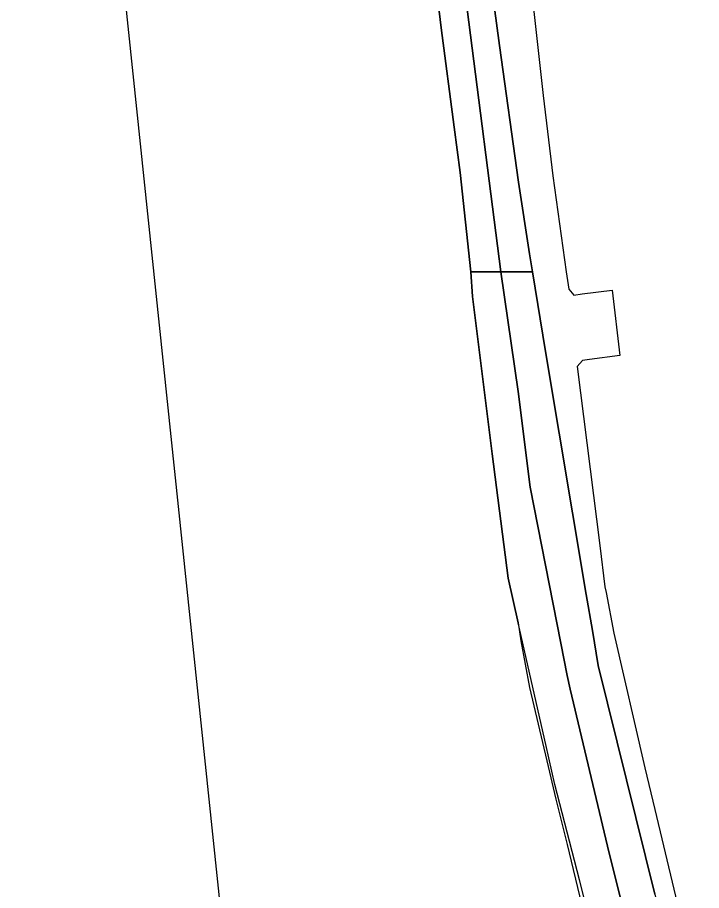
# Model space of a CAD drawing. Header units: feet. Extents: x 197796 to 199821, y 552499 to 555392.
# Drawn here: x 199564 to 199750.7, y 553137 to 553375.1 of the extents above; entities that cross this region are included whole.
import ezdxf

# ---------------------------------------------------------------- set-up
doc = ezdxf.new("R2010")
doc.units = ezdxf.units.FT
doc.header["$MEASUREMENT"] = 0
doc.layers.add('wipco_image', color=2, linetype='CONTINUOUS')
doc.layers.add('wipco_지적', color=20, linetype='CONTINUOUS')
picture_1 = doc.add_image_def('image1.jpg', size_in_pixel=(8269, 5907))

msp = doc.modelspace()

# ---------------------------------------------------------------- linework, layer by layer
at = {"layer": 'wipco_지적', "color": 20}
for points in [[(199684.82, 553505.76), (199679.46, 553494.61), (199677.53, 553483.56), (199675.82, 553456.97), (199676.61, 553445.33), (199680.47, 553423.16), (199686.81, 553377.38), (199696.01, 553305.76), (199687.74, 553305.76), (199684.83, 553332.86), (199683.2, 553345.25), (199679.69, 553372.29), (199674.34, 553417.01), (199670.21, 553445.31), (199669.79, 553463.9), (199671.03, 553478.78), (199674.45, 553495), (199679.53, 553505.76), (199684.82, 553505.76)], [(199684.82, 553505.76), (199692.06, 553505.76), (199688.26, 553500.4), (199684.55, 553494.34), (199682.65, 553466.71), (199682.69, 553446.05), (199687.26, 553429.77), (199695.62, 553367.5), (199700.82, 553330.22), (199703.8, 553310.64), (199704.63, 553305.76), (199696.01, 553305.76), (199686.81, 553377.38), (199680.47, 553423.16), (199676.61, 553445.33), (199675.82, 553456.97), (199677.53, 553483.56), (199679.46, 553494.61), (199684.82, 553505.76)], [(199687.74, 553305.76), (199696.01, 553305.76), (199700.67, 553273.16), (199703.94, 553247.05), (199712.31, 553204.49), (199714.06, 553195.7), (199714.93, 553192), (199725.12, 553149.17), (199735.91, 553105.76), (199726.05, 553105.76), (199717.47, 553140.01), (199710.66, 553165.96), (199708.21, 553176.83), (199700.68, 553210.04), (199697.99, 553222.22), (199693.59, 553256.14), (199688.22, 553299), (199687.74, 553305.76)], [(199704.63, 553305.76), (199708.12, 553284.05), (199719.29, 553217.81), (199720.94, 553207.93), (199722.53, 553198.37), (199737.98, 553136.07), (199745.37, 553105.76), (199745.35, 553105.53), (199735.91, 553105.76), (199725.12, 553149.17), (199714.93, 553192), (199714.06, 553195.7), (199712.31, 553204.49), (199703.94, 553247.05), (199700.67, 553273.16), (199696.01, 553305.76), (199704.63, 553305.76)]]:
    msp.add_lwpolyline(points, close=True, dxfattribs=at)
for points in [[(199737.98, 553136.07), (199722.53, 553198.37), (199720.94, 553207.93), (199719.29, 553217.81), (199708.12, 553284.05), (199704.63, 553305.76), (199703.8, 553310.64), (199700.82, 553330.22), (199695.62, 553367.5), (199687.26, 553429.77)], [(199674.34, 553417.01), (199679.69, 553372.29), (199683.2, 553345.25), (199684.83, 553332.86), (199687.74, 553305.76), (199688.22, 553299), (199693.59, 553256.14), (199697.99, 553222.22), (199700.68, 553210.04), (199701.41, 553205.13), (199703.8, 553192.39), (199708.49, 553172.41), (199710.96, 553162.01), (199714.04, 553149.56), (199717.95, 553133.29)], [(199704.31, 553382.56), (199707.56, 553353.88), (199710.2, 553331.94), (199713.78, 553305.76), (199714.52, 553301.03), (199715.9, 553299.38), (199718.15, 553299.74), (199726.35, 553300.77), (199728.43, 553282.93), (199720.18, 553281.87), (199718.23, 553281.56), (199716.83, 553279.92), (199722.96, 553231.15), (199724.39, 553219.91), (199724.68, 553218.33), (199726.78, 553207.24), (199735.25, 553170.47), (199737.98, 553159.15), (199750.75, 553105.76)]]:
    msp.add_lwpolyline(points, dxfattribs=at)

# ---------------------------------------------------------------- pictures from other files: only their frames are drawn
at = {"layer": 'wipco_image'}
image = msp.add_image(picture_1, insert=(198928.54, 553018.66), size_in_units=(698.97, 499.31), rotation=5.99868, dxfattribs=at)
image.dxf.flags = 7

doc.saveas('drawing.dxf')
